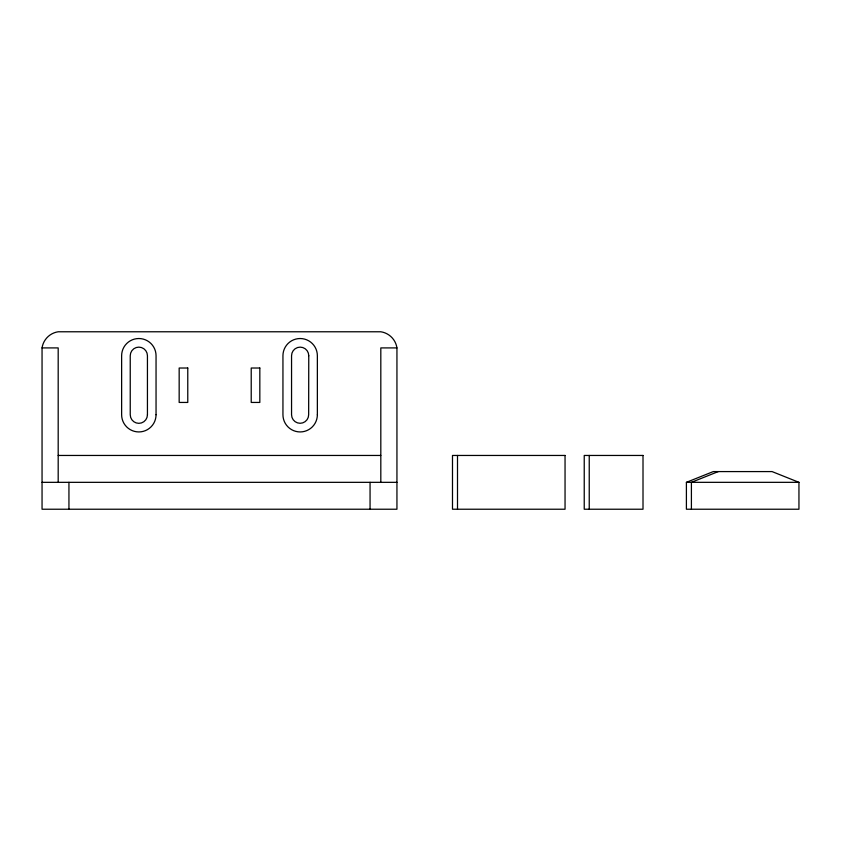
<?xml version="1.0" encoding="UTF-8"?>
<svg xmlns="http://www.w3.org/2000/svg" width="841" height="841" viewBox="0 0 841 841"><rect width="100%" height="100%" fill="white"/><g stroke="black" fill="none" stroke-linecap="round" stroke-linejoin="round"><path stroke-width="1.26" d="M686.403 482.335L713.284 471.58L772.059 471.58L798.95 482.335L798.95 509.226L686.403 509.226L686.403 482.335L798.95 482.335M718.288 471.58L691.407 482.335L691.407 509.226M42.05 347.911A19.164 19.164 0 0 1 58.187 331.775L380.815 331.775A19.164 19.164 0 0 1 396.941 347.911L396.941 509.226L42.05 509.226L42.05 347.911L58.187 347.911L58.187 482.335M396.941 347.911L380.815 347.911L380.815 482.335M58.187 455.454L380.815 455.454M42.05 482.335L396.941 482.335M589.236 455.454L589.236 509.226M457.504 455.454L457.504 509.226M370.061 482.335L370.061 509.226M68.941 482.335L68.941 509.226M308.763 355.732L308.658 414.729A8.557 8.557 0 0 1 300.1 423.286A8.557 8.557 0 0 1 291.554 414.729L291.554 355.732A8.599 8.599 0 0 1 300.153 347.133A8.599 8.599 0 0 1 308.763 355.732M187.774 368.022L179.165 368.022L179.165 402.44L187.774 402.44L187.774 368.022M259.827 368.022L251.217 368.022L251.217 402.44L259.827 402.44L259.827 368.022M565.047 455.454L452.49 455.454L452.49 509.226L565.047 509.226L565.047 455.454M643.008 455.454L584.232 455.454L584.232 509.226L643.008 509.226L643.008 455.454M317.362 414.729L317.362 355.732A17.209 17.209 0 0 0 300.153 338.524A17.209 17.209 0 0 0 282.944 355.732L282.944 414.729A17.209 17.209 0 0 0 300.153 431.938A17.209 17.209 0 0 0 317.362 414.729M156.048 414.729L156.048 355.732A17.209 17.209 0 0 0 138.839 338.524A17.209 17.209 0 0 0 121.63 355.732L121.63 414.729A17.209 17.209 0 0 0 138.839 431.938A17.209 17.209 0 0 0 156.048 414.729M147.438 414.729L147.438 355.732A8.599 8.599 0 0 0 138.839 347.133A8.599 8.599 0 0 0 130.239 355.732L130.239 414.729A8.599 8.599 0 0 0 138.839 423.338A8.599 8.599 0 0 0 147.438 414.729"/></g></svg>
